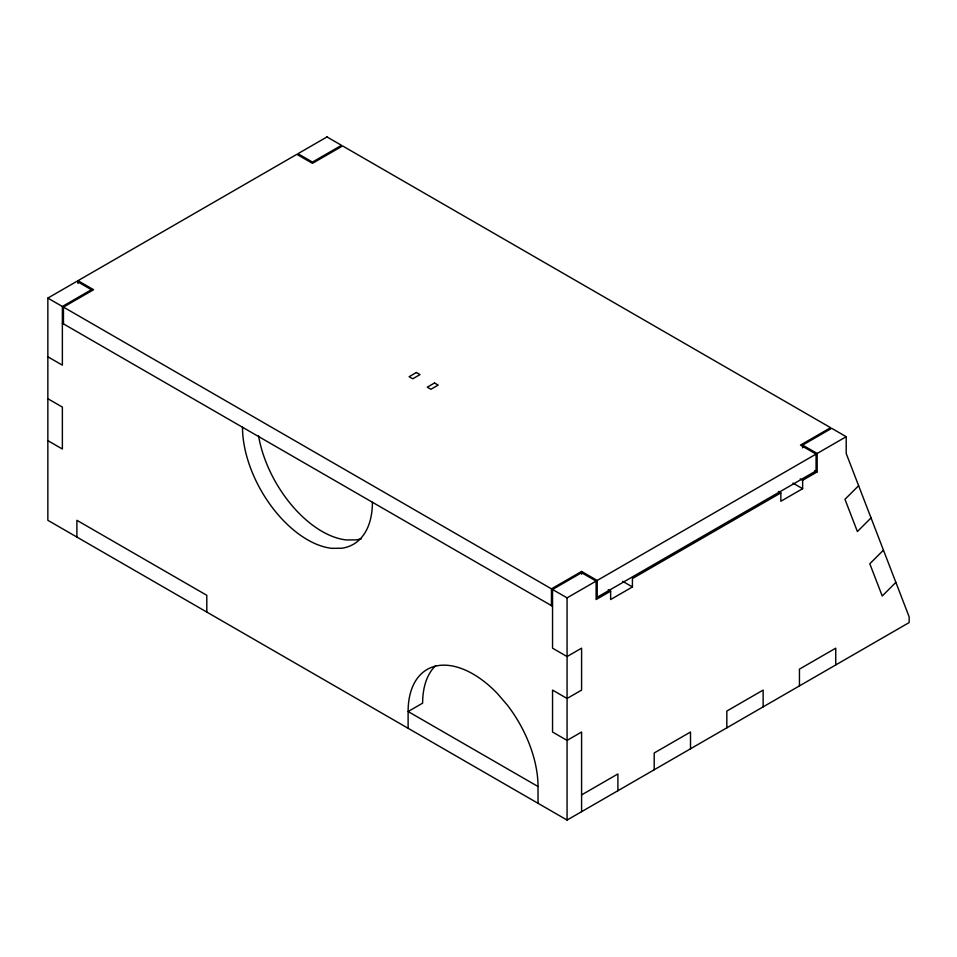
<?xml version="1.0" encoding="UTF-8"?>
<svg xmlns="http://www.w3.org/2000/svg" width="957" height="957" viewBox="0 0 957 957"><rect width="100%" height="100%" fill="white"/><g stroke="black" fill="none" stroke-linecap="round" stroke-linejoin="round"><path stroke-width="1.44" d="M858.62 485.701L844.971 499.315L857.388 531.542L871.037 517.928M883.455 550.155L869.805 563.769L882.234 595.996L895.872 582.382M47.85 298.094L76.895 281.322L91.417 289.708L62.372 306.479L47.85 298.094L47.85 520.297L567.07 820.065L909.15 622.564L909.15 616.834L846.203 453.474L846.203 436.703L831.681 428.317L802.636 445.089L802.636 447.876M77.984 283.487L77.984 280.688L296.849 154.328L312.46 163.348L342.594 145.942L830.592 427.683L800.459 445.089L816.07 454.097L816.07 470.868L597.204 597.228L597.204 580.456L816.07 454.097M63.461 323.873L63.461 307.101L93.595 289.708L77.984 280.688M63.461 307.101L551.459 588.842L581.593 571.449L597.204 580.456M581.593 811.68L581.593 732.021L567.07 740.407L552.548 732.021L552.548 690.093L567.07 698.478L581.593 690.093L581.593 648.164L567.07 656.55L552.548 648.164L552.548 589.476L581.593 572.705L596.115 581.09L596.115 599.537L610.638 591.151L610.638 599.537L632.421 586.952L632.421 578.578L780.852 492.879L780.852 501.265L802.636 488.692L802.636 480.306L817.158 471.921L817.158 453.474L846.203 436.703M552.548 589.476L567.07 597.862L596.115 581.09M581.593 794.908L617.899 773.95L617.899 790.721M802.636 445.089L817.158 453.474M814.73 470.521L817.158 471.921M800.208 478.907L802.636 480.306M792.946 483.094L802.636 488.692M778.424 491.479L780.852 492.879M622.744 581.366L632.421 586.952M608.221 589.751L610.638 591.151M62.372 323.251L552.548 606.248M47.85 356.782L62.372 365.167L62.372 306.479M47.85 398.71L62.372 407.096L62.372 449.024L47.85 440.639M538.025 803.294L538.025 786.522L408.113 711.529L408.113 728.301M835.748 664.948L835.748 648.176L799.442 669.134L799.442 685.906M763.136 706.864L763.136 690.093L726.83 711.063L726.83 727.834M690.511 748.793L690.511 732.021L654.205 752.98L654.205 769.751M581.593 571.449L581.593 574.236M567.07 597.862L567.07 820.065M551.459 588.842L551.459 605.614M206.796 612.073L206.796 595.302L76.895 520.297L76.895 537.068M538.025 786.522A91.86 53.03 60 0 0 507.21 704.938L497.401 693.538A91.86 53.03 60 0 0 408.113 711.529L422.635 703.144A91.86 53.03 60 0 1 435.722 665.558M372.405 502.246A91.86 53.03 60 0 1 341.601 548.253L331.792 548.337A91.86 53.03 60 0 1 242.504 427.241M361.315 538.755A91.86 53.03 60 0 1 356.124 539.868L346.314 539.951A91.86 53.03 60 0 1 258.534 435.746M326.983 136.935L297.938 153.706L312.46 162.092L341.505 145.32L326.983 136.935M416.391 372.512L409.118 376.699L412.754 378.793L420.015 374.606L416.391 372.512M434.538 382.991L427.277 387.178L430.913 389.284L438.174 385.085L434.538 382.991"/></g></svg>
